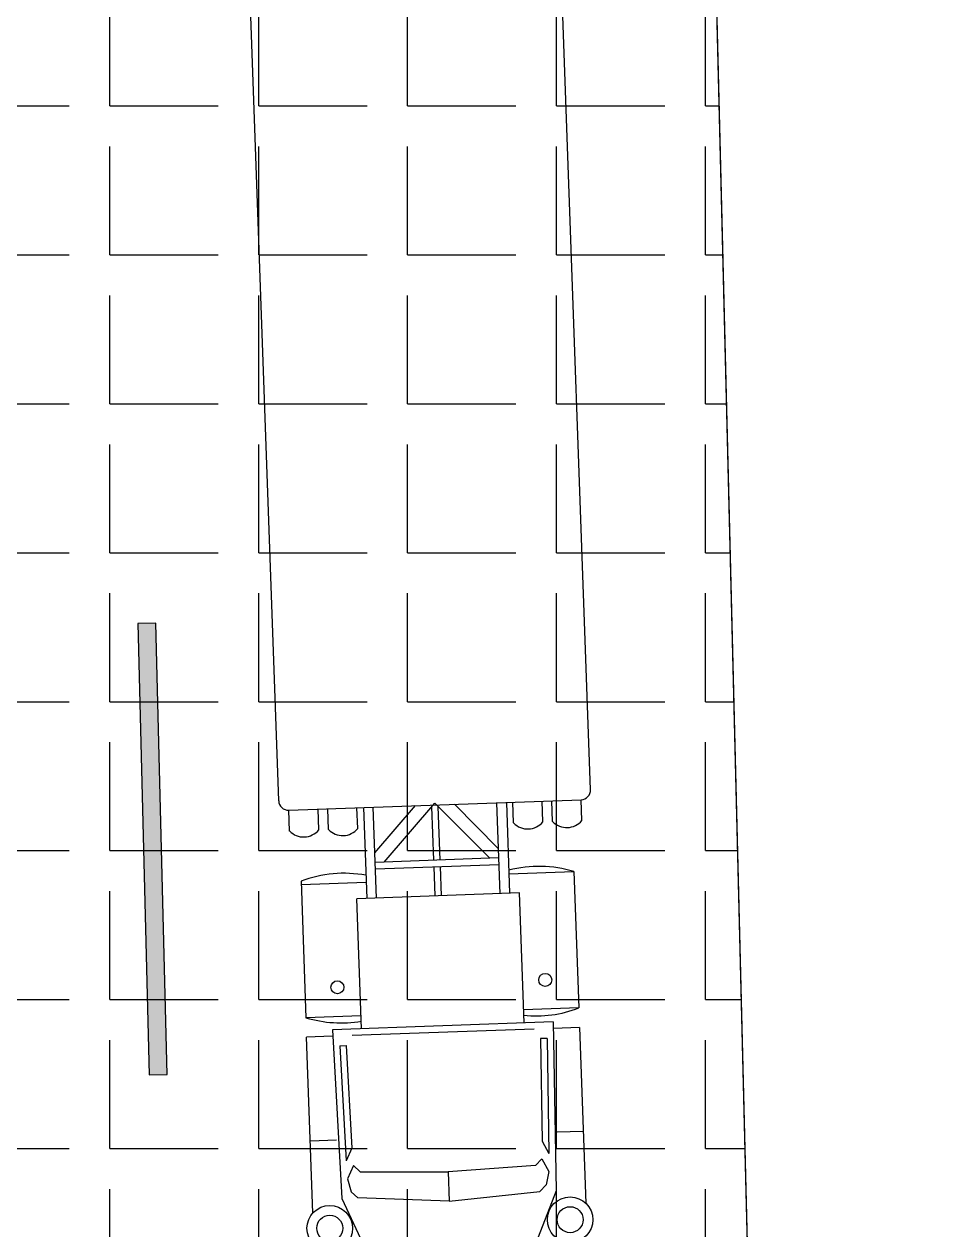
# Model space of a CAD drawing. Header units: metres. Extents: x 668617 to 675126, y 2286318 to 2293677.
# Drawn here: x 669908.6 to 669913.65, y 2287274.1 to 2287280.78 of the extents above; entities that cross this region are included whole.
import ezdxf

# ---------------------------------------------------------------- set-up
doc = ezdxf.new("R2010")
doc.units = ezdxf.units.M
doc.header["$MEASUREMENT"] = 0
for name, color, linetype in [('0_GUIA', 6, 'Continuous'), ('DMTG-PB-BANQUETAS', 251, 'Continuous'), ('DMTG-SH-LINEA DISCONTINUA', 252, 'Continuous'), ('DMTG-ZONA-TRABAJO', 250, 'Continuous')]:
    doc.layers.add(name, color=color, linetype=linetype)

# ---------------------------------------------------------------- blocks, each defined once
blk = doc.blocks.new('vh26-a')
for p, q in [((28885.2, 11770.9), (15535.2, 11770.9)), ((28960.2, 9445.9), (28960.2, 11695.9)), ((29120.4, 11695.9), (28960.2, 11695.9)), ((29509.9, 11620.9), (30559.9, 11620.9)), ((29509.9, 11120.9), (29509.9, 11620.9)), ((30559.9, 11620.9), (30559.9, 11195.9)), ((30709.9, 11620.9), (30709.9, 11420.9)), ((30709.9, 11620.9), (32062.4, 11620.9)), ((31509.9, 11620.9), (31509.9, 11420.9)), ((29120.4, 11470.9), (28960.2, 11470.9)), ((30659.9, 11420.9), (30659.9, 9720.9)), ((30659.9, 11420.9), (31959.9, 11395.9)), ((29120.4, 11395.9), (28960.2, 11395.9)), ((30784.9, 11368.5), (30784.9, 11318.5)), ((30784.9, 11368.5), (31671, 11351.5)), ((30784.9, 11318.5), (31574.7, 11303.3)), ((31574.7, 11303.3), (31671, 11351.5)), ((31709.9, 11295.9), (31809.9, 11345.9)), ((31809.9, 11345.9), (31909.9, 11320.9)), ((31909.9, 11320.9), (31959.9, 11270.9)), ((31959.9, 11395.9), (32309.9, 11245.9)), ((30709.9, 11270.9), (30709.9, 9870.9)), ((31709.9, 11295.9), (31759.9, 11245.9)), ((31759.9, 11245.9), (31784.9, 10570.9)), ((32009.9, 10570.9), (31959.9, 11270.9)), ((29120.4, 11170.9), (28960.2, 11170.9)), ((30659.9, 11195.9), (29659.9, 11195.9)), ((29659.9, 11195.9), (29659.9, 9945.9)), ((28960.2, 11120.9), (29659.9, 11120.9)), ((28960.2, 11045.9), (29659.9, 11045.9)), ((28960.2, 10720.5), (29311.3, 11045.9)), ((29384.9, 11045.9), (29384.9, 10095.9)), ((29434.9, 10095.9), (29434.9, 11045.9)), ((28946, 10570.9), (29384.9, 10977.7)), ((29384.9, 10595.9), (28972.9, 10595.9)), ((29659.9, 10595.9), (29434.9, 10595.9)), ((29384.9, 10164.1), (28946, 10570.9)), ((29384.9, 10545.9), (28972.9, 10545.9)), ((29434.9, 10545.9), (29659.9, 10545.9)), ((31759.9, 9895.9), (31784.9, 10570.9)), ((31784.9, 10570.9), (32009.9, 10570.9)), ((31784.9, 10570.9), (32009.9, 10570.9)), ((32009.9, 10570.9), (31959.9, 9870.9)), ((29311.3, 10095.9), (28960.2, 10421.4)), ((29659.9, 10095.9), (28960.2, 10095.9)), ((28960.2, 10020.9), (29659.9, 10020.9)), ((29534.9, 9520.9), (29534.9, 10020.9)), ((29120.4, 9970.9), (28960.2, 9970.9)), ((30659.9, 9945.9), (29659.9, 9945.9)), ((30559.9, 9945.9), (30559.9, 9520.9)), ((30784.9, 9823.3), (31574.7, 9838.5)), ((31574.7, 9838.5), (31671, 9790.4)), ((31709.9, 9845.9), (31759.9, 9895.9)), ((31709.9, 9845.9), (31809.9, 9795.9)), ((31909.9, 9820.9), (31959.9, 9870.9)), ((31959.9, 9745.9), (32309.9, 9895.9)), ((29120.4, 9745.9), (28960.2, 9745.9)), ((30659.9, 9720.9), (31959.9, 9745.9)), ((30784.9, 9773.3), (30784.9, 9823.3)), ((30784.9, 9773.3), (31671, 9790.4)), ((31809.9, 9795.9), (31909.9, 9820.9)), ((29120.4, 9670.9), (28960.2, 9670.9)), ((30709.9, 9720.9), (30709.9, 9520.9)), ((31509.9, 9720.9), (31509.9, 9520.9)), ((29509.9, 9520.9), (30559.9, 9520.9)), ((32062.4, 9520.9), (30709.9, 9520.9)), ((28885.2, 9370.9), (15535.2, 9370.9)), ((29120.4, 9445.9), (28960.2, 9445.9))]:
    blk.add_line(p, q)
for centre, radius in [((32184.9, 11495.9), 175), ((32184.9, 11495.9), 100), ((30334.9, 11370.9), 50), ((30334.9, 9770.9), 50), ((32184.9, 9645.9), 175), ((32184.9, 9645.9), 100)]:
    blk.add_circle(centre, radius)
for centre, radius, start, end in [((28885.2, 11695.9), 75, 0, 90), ((29018.8, 11583.4), 151.6, 312.07502, 47.92498), ((30384.9, 11320.9), 925, 161.07536, 192.48689), ((29684.9, 11320.9), 925, 352.23357, 18.92464), ((29018.8, 11283.4), 151.6, 312.07502, 47.92498), ((30384.9, 9820.9), 925, 167.51311, 198.92464), ((29018.8, 9858.4), 151.6, 312.07502, 47.92498), ((29684.9, 9820.9), 925, 341.07536, 7.76643), ((29018.8, 9558.4), 151.6, 312.07502, 47.92498), ((28885.2, 9445.9), 75, 270, 0)]:
    blk.add_arc(centre, radius, start, end)
blk = doc.blocks.new('*U360')
blk.add_hatch(color=252).paths.add_polyline_path([(-0.5501, 34.9959), (-0.593, 37.4955), (-0.693, 37.4938), (-0.6501, 34.9942)])
blk.add_lwpolyline([(-0.5501, 34.9959), (-0.593, 37.4955), (-0.693, 37.4938), (-0.6501, 34.9942)], close=True)

msp = doc.modelspace()

# ---------------------------------------------------------------- hatches: boundary and pattern name
at = {"layer": 'DMTG-ZONA-TRABAJO', "ltscale": 3}
h = msp.add_hatch(dxfattribs=at)
h.set_pattern_fill('ANGLE', color=30, scale=3)
h.set_pattern_definition([(0, (0, 0), (0, 0.825), [0.6, -0.225]), (90, (0, 0), (-0.825, 5e-17), [0.6, -0.225])])
h.paths.add_polyline_path([(669898.72535, 2287293.51272), (669912.1139, 2287293.84486), (669912.86971, 2287263.37755), (669899.92572, 2287263.05644)])

# ---------------------------------------------------------------- linework, layer by layer
at = {"layer": '0_GUIA', "color": 6}
msp.add_lwpolyline([(669898.72535, 2287293.51272), (669912.1139, 2287293.84486), (669912.86971, 2287263.37755), (669899.92572, 2287263.05644)], close=True, dxfattribs=at)
at = {"layer": 'DMTG-PB-BANQUETAS'}
msp.add_lwpolyline([(669911.66467, 2287311.95369), (669913.46213, 2287239.49661, 0.7246993), (669927.45782, 2287239.84381), (669925.66027, 2287312.30473)], format="xyb", dxfattribs=at)

# ---------------------------------------------------------------- block references
at = {"xscale": 0.0007200000000000002, "yscale": 0.0007200000000000002, "zscale": 0.0007200000000000002, "rotation": 272.0454084888872}
msp.add_blockref('vh26-a', (669902.52623, 2287297.01999), dxfattribs=at)
at = {"layer": 'DMTG-SH-LINEA DISCONTINUA', "rotation": 0.4467605927505517}
msp.add_blockref('*U360', (669910.21633, 2287239.97118), dxfattribs=at)

doc.saveas('drawing.dxf')
